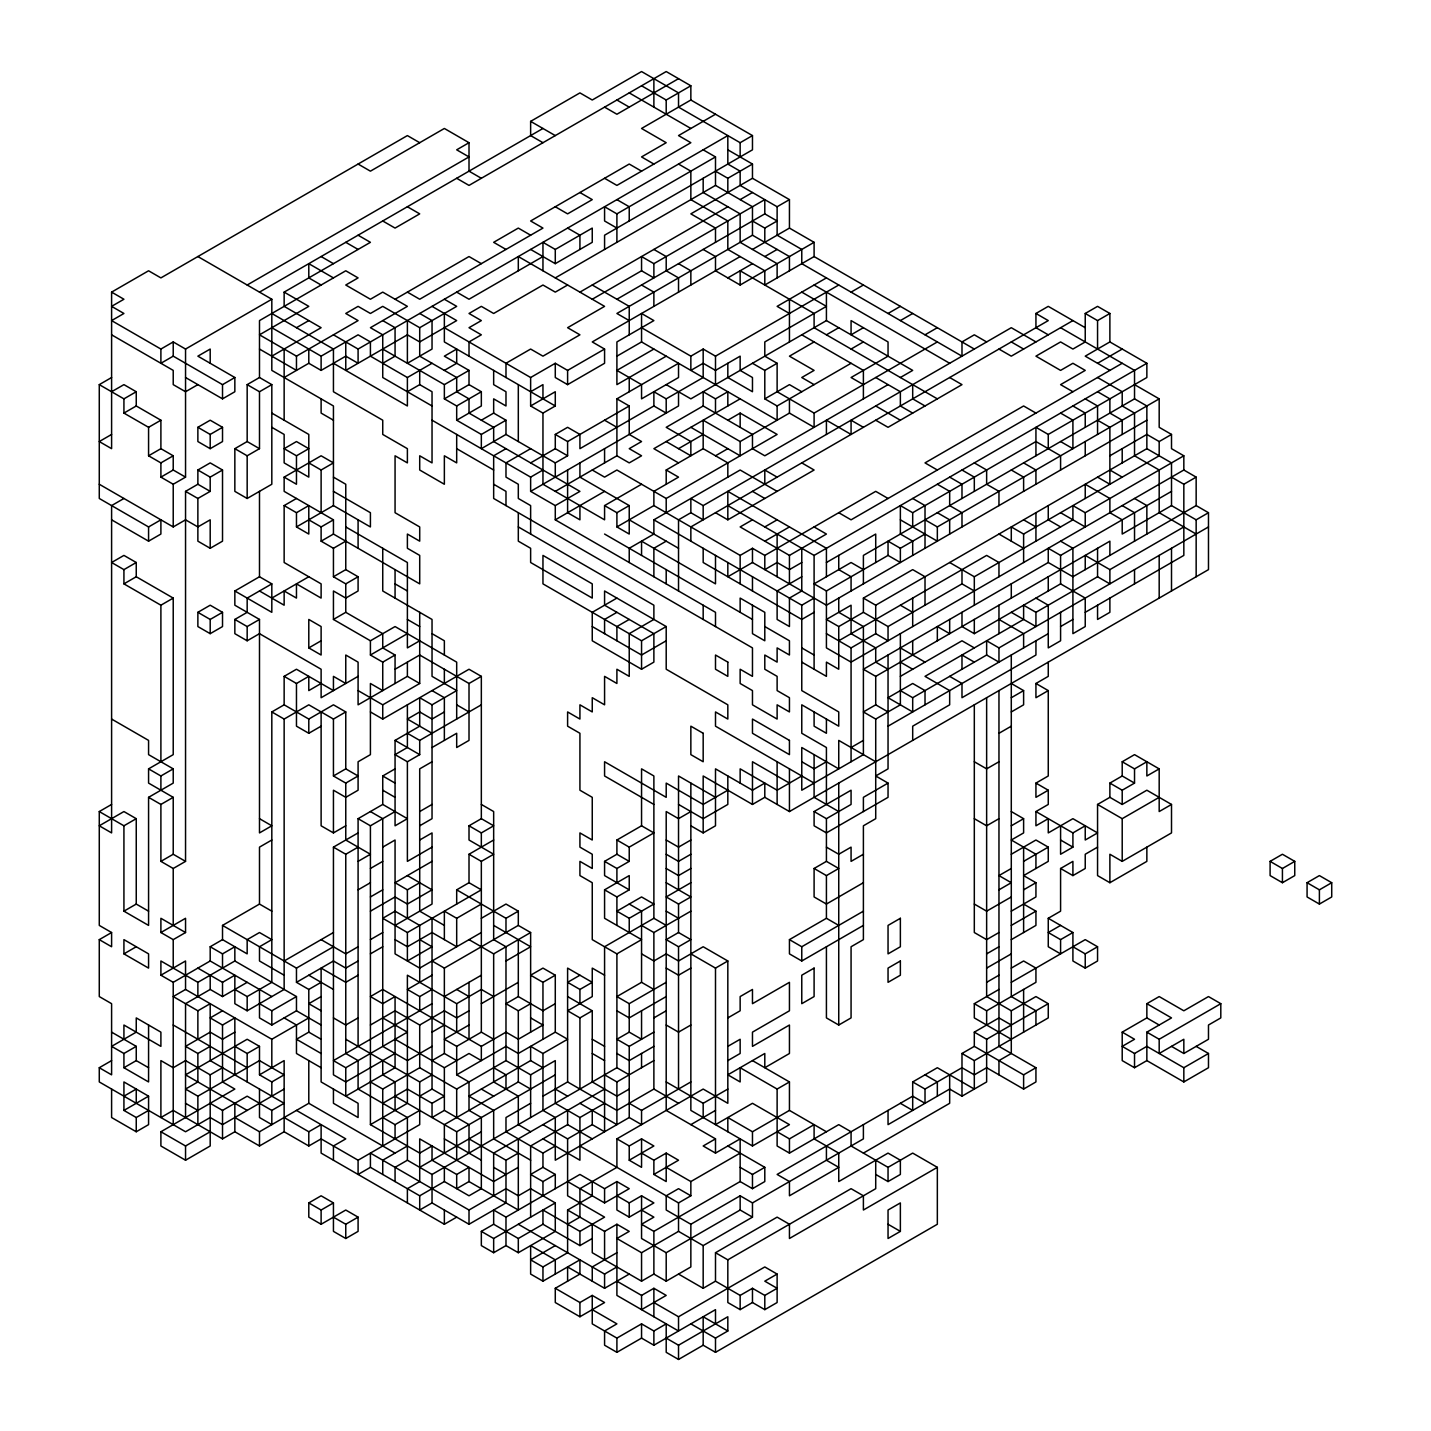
<?xml version="1.0" encoding="UTF-8"?>
<svg xmlns="http://www.w3.org/2000/svg" width="1431" height="1431" viewBox="0 0 1431 1431"><rect width="100%" height="100%" fill="white"/><g stroke="black" fill="none" stroke-linecap="round" stroke-linejoin="round"><path stroke-width="1.5" d="M111.6 434.434L99.276 441.553L111.6 448.672L111.6 292.121L148.574 270.781L160.898 277.9L407.388 135.587L419.712 142.706M481.335 178.285L469.01 171.165L469.01 142.706L456.686 149.826L469.01 156.927L247.169 285.019M542.957 142.706L530.633 135.587L530.633 121.367L579.931 92.89L592.255 100.009L641.553 71.55L678.527 92.89L678.527 107.128L740.149 142.706L752.473 135.587L752.473 149.826L604.58 235.203L604.58 249.441M111.6 292.121L123.925 299.24L111.6 306.359L123.925 313.478L111.6 320.598L160.898 349.057L173.223 341.937L185.547 349.057L271.818 299.24L271.818 370.396L333.441 405.975L333.441 505.59L370.414 526.948L370.414 512.709L333.441 491.37M111.6 519.829L148.574 541.168L160.898 534.049L160.898 519.829L148.574 526.948L99.276 498.471L99.276 384.635L111.6 377.516M259.494 292.121L542.957 128.468M111.6 391.736L123.925 384.635L136.249 391.736L136.249 405.975L160.898 420.213L160.898 448.672L148.574 455.791L148.574 427.314L123.925 413.094L123.925 398.855L136.249 391.736M185.547 377.516L222.521 398.855L234.845 391.736L234.845 377.516L222.521 384.635L173.223 356.158L160.898 363.277L160.898 349.057M271.818 356.158L321.116 327.699L284.143 306.359L284.143 292.121L370.414 242.322L358.09 235.203M678.527 78.669L616.904 114.247L604.58 107.128M123.925 413.094L136.249 405.975M641.553 85.788L666.202 100.009L690.851 85.788L690.851 100.009L752.473 135.587M197.872 384.635L185.547 391.736L173.223 384.635L173.223 370.396L111.6 334.818M296.467 327.699L308.792 320.598M690.851 100.009L641.553 128.468L666.202 142.706L641.553 156.927L653.878 164.046M148.574 427.314L160.898 420.213M247.169 441.553L247.169 384.635L259.494 377.516L271.818 384.635L271.818 484.25L247.169 498.471L234.845 491.37L234.845 448.672L247.169 441.553L259.494 448.672L259.494 391.736L271.818 384.635M284.143 292.121L308.792 306.359L259.494 334.818L296.467 356.158L358.09 320.598L345.765 313.478L358.09 306.359L370.414 313.478L382.739 306.359L419.712 327.699L456.686 306.359L444.361 299.24M395.063 299.24L469.01 256.543L481.335 263.662M715.5 114.247L678.527 135.587L690.851 142.706L616.904 185.404L604.58 178.285M197.872 427.314L210.196 420.213L222.521 427.314L222.521 441.553L210.196 448.672L197.872 441.553L197.872 427.314L210.196 434.434L222.521 427.314M284.143 377.516L308.792 363.277L308.792 349.057M271.818 327.699L321.116 356.158L358.09 334.818L370.414 341.937L370.414 356.158L407.388 377.516L432.037 363.277M148.574 455.791L160.898 462.893L173.223 455.791L173.223 470.012L185.547 477.131L185.547 349.057M308.792 363.277L321.116 370.396L345.765 356.158L358.09 363.277L358.09 349.057L727.824 135.587L727.824 164.046L740.149 171.165L740.149 185.404L777.122 206.744L789.447 199.624L789.447 228.084L752.473 249.441M123.925 498.471L111.6 505.59L111.6 832.914L99.276 825.794L123.925 811.556L136.249 818.675L136.249 904.07L148.574 911.171M160.898 462.893L160.898 477.131L173.223 470.012M542.957 256.543L469.01 299.24L456.686 292.121M542.957 270.781L542.957 242.322L555.282 249.441L592.255 228.084L592.255 242.322L555.282 263.662L530.633 249.441M616.904 228.084L604.58 220.982L604.58 206.744L616.904 213.863L715.5 156.927L715.5 185.404L555.282 277.9M160.898 477.131L173.223 484.25L185.547 477.131M185.547 861.373L173.223 854.253L173.223 797.335L160.898 804.437L160.898 861.373L173.223 868.492L185.547 861.373L185.547 491.37L197.872 484.25L197.872 470.012L210.196 462.893L222.521 470.012L222.521 541.168L210.196 548.288L197.872 541.168L197.872 498.471L210.196 491.37L210.196 477.131L222.521 470.012M382.739 363.277L395.063 356.176L395.063 327.699L382.739 320.598M234.845 448.672L247.169 455.791L259.494 448.672M715.5 171.165L727.824 178.285L752.473 164.046L752.473 178.285L690.851 213.863L715.5 228.084L715.5 242.322M567.606 285.019L555.282 292.121L542.957 285.019L493.659 313.478L481.335 306.359L469.01 313.478L481.335 320.598L469.01 327.699L481.335 334.818L469.01 341.937L469.01 356.158M99.276 484.25L173.223 526.93L185.547 519.829L197.872 526.93L210.196 519.829L210.196 548.288M296.467 455.791L308.792 448.672L296.467 441.553L284.143 448.672L296.467 455.791L296.467 484.25L284.143 477.131L284.143 491.37L333.441 519.829L333.441 534.049L419.712 583.866L419.712 555.407L407.388 548.288L407.388 534.049L419.712 541.168L419.712 526.948L395.063 512.709L395.063 455.791L407.388 462.893L407.388 448.672L382.739 434.434L382.739 420.213L333.441 391.754L333.441 349.057L271.818 313.478M407.388 391.736L419.712 384.635L432.037 391.736L432.037 462.893L419.712 455.791L419.712 470.012L444.361 484.25L444.361 455.791L456.686 462.893L456.686 434.434M444.361 370.396L456.686 363.277L456.686 349.057L444.361 356.176L469.01 370.396L469.01 384.635L444.361 398.855L444.361 384.635L382.739 349.057M579.931 292.121L727.824 206.744M740.149 199.624L752.473 192.505M136.249 562.508L123.925 555.407L111.6 562.508L123.925 569.627L136.249 562.508L136.249 576.747L173.223 598.086L173.223 754.638L148.574 768.858L148.574 783.097L173.223 797.335M284.143 477.131L321.116 455.791L333.441 462.893L321.116 470.012L308.792 462.893M444.361 384.635L469.01 370.396M592.255 299.24L641.553 270.781L653.878 277.9L653.878 263.662L764.798 199.624L764.798 213.863L616.904 299.24M123.925 569.627L123.925 583.866L136.249 576.747M259.494 590.985L284.143 605.206L284.143 590.985L296.467 598.086L296.467 583.866L321.116 598.086L321.116 583.866L284.143 562.508L284.143 505.59L296.467 498.471M456.686 405.975L481.335 391.736L481.335 405.975L456.686 420.213L456.686 405.975L444.361 398.855M789.447 270.781L789.447 256.56L752.473 235.203L616.904 313.478L629.229 320.598M752.473 220.982L764.798 228.084L777.122 220.982L764.798 213.863M296.467 512.709L308.792 505.59L308.792 534.049L296.467 526.93L296.467 512.709L284.143 505.59M444.361 327.699L530.633 377.516L555.282 363.277L567.606 370.396L604.58 349.057L604.58 363.277L567.606 384.635L555.282 377.516L555.282 363.277M740.149 256.56L592.255 341.937L604.58 349.057M123.925 583.866L160.898 605.206L173.223 598.086M296.467 526.93L333.441 505.59M481.335 420.213L493.659 413.094L505.984 420.213L505.984 434.434L555.282 462.893L567.606 455.791L567.606 441.553L555.282 434.434L555.282 448.672L530.633 462.893M530.633 391.736L542.957 384.635L542.957 398.855M727.824 277.9L752.473 263.662M764.798 256.56L777.122 249.441M308.792 519.829L321.116 526.93L333.441 519.829M456.686 420.213L481.335 434.434L505.984 420.213M530.633 405.975L555.282 391.736L555.282 405.975L542.957 413.094L530.633 405.975L530.633 377.516M616.904 356.176L641.553 341.937L777.122 420.213L777.122 405.975L851.069 363.277M703.176 249.441L715.5 256.56L715.5 270.781L740.149 285.019L814.096 242.322L814.096 256.56L764.798 285.019L764.798 270.781L727.824 249.441L727.824 220.982L690.851 199.624L690.851 171.165L678.527 164.046M197.872 612.325L210.196 605.206L222.521 612.325L222.521 626.563L210.196 633.665L197.872 626.563L197.872 612.325L210.196 619.444L222.521 612.325M234.845 590.985L259.494 576.747L271.818 583.866L271.818 612.325L234.845 590.985L234.845 605.206L259.494 619.444L259.494 832.914L271.818 825.794L259.494 818.675M321.116 526.93L321.116 541.168L333.441 534.049M505.984 434.434L481.335 448.672L481.335 434.434M653.878 349.057L616.904 370.396L641.553 384.635L641.553 398.855L678.527 377.516L678.527 363.277L616.904 398.855L616.904 455.791L629.229 462.893L641.553 455.791L629.229 448.672L641.553 441.553L629.229 434.434L629.229 405.975L616.904 398.855M271.818 583.866L247.169 598.086L247.169 612.325L234.845 619.444L234.845 633.665L247.169 640.784L259.494 633.665L321.116 669.243L321.116 697.72L358.09 676.362M321.116 541.168L333.441 548.288L345.765 541.168M505.984 448.672L493.659 455.791L493.659 498.471L752.473 647.903L752.473 676.362L740.149 669.243L740.149 683.481L752.473 690.601L752.473 704.821L777.122 719.06L777.122 704.821L789.447 711.94L789.447 697.702L777.122 690.601L777.122 676.362L764.798 669.243L764.798 655.022L777.122 662.124L777.122 647.903L789.447 655.022L789.447 640.784L764.798 626.545M666.202 356.176L616.904 384.635L616.904 341.937L653.878 320.598L641.553 313.478L641.553 341.937M271.818 598.086L308.792 576.747M530.633 448.672L505.984 462.893L505.984 477.131L518.308 484.25L518.308 498.471L530.633 505.59L530.633 534.049M555.282 434.434L567.606 427.314L579.931 434.434L579.931 448.672L653.878 405.975L666.202 413.094L666.202 398.855L653.878 391.736L653.878 405.975M641.553 327.699L690.851 356.158L703.176 349.057L715.5 356.158L838.745 285.019M826.42 277.9L777.122 306.359L789.447 313.478M234.845 619.444L247.169 626.563L259.494 619.444M333.441 548.288L333.441 576.747L345.765 569.627L358.09 576.747L358.09 590.985L345.765 598.086L333.441 590.985L333.441 619.444L370.414 640.784L395.063 626.563L456.686 662.142L456.686 719.06M567.606 441.553L629.229 405.975M333.441 576.747L345.765 583.866L358.09 576.747M432.037 420.213L530.633 477.131L542.957 470.012M666.202 398.855L703.176 377.516L703.176 349.057M851.069 292.121L863.394 285.019M530.633 477.131L530.633 491.37L678.527 405.975L678.527 391.736M900.367 377.516L912.692 370.396L826.42 320.598L690.851 398.855L666.202 384.635M333.441 619.444L345.765 612.325L382.739 633.665L382.739 647.903L395.063 655.022L395.063 683.481M555.282 491.37L616.904 455.791M888.043 384.635L764.798 455.791L752.473 448.672L752.473 434.434L703.176 405.975L666.202 427.314L690.851 441.553L690.851 455.791L666.202 441.553M703.176 405.975L703.176 391.736L715.5 398.855L727.824 391.736L727.824 405.975M752.473 363.277L764.798 370.396L777.122 363.277L777.122 391.736L814.096 413.094L937.341 341.937M814.096 341.937L789.447 356.176L814.096 370.396L801.771 377.516L814.096 384.635M826.42 334.818L838.745 327.699M308.792 647.903L321.116 655.022L321.116 626.563L308.792 619.444L308.792 647.903L321.116 640.784M530.633 491.37L555.282 505.59L579.931 491.37L493.659 441.553L493.659 427.314L469.01 413.094L469.01 398.855L456.686 391.736L456.686 377.516L419.712 356.176L419.712 327.699M740.149 398.855L653.878 448.672L678.527 462.893M863.394 327.699L851.069 334.818L851.069 320.598L888.043 341.937L888.043 356.176L851.069 377.516L863.394 384.635M888.043 313.478L900.367 306.359M345.765 711.94L333.441 719.06L333.441 775.978L345.765 783.097L358.09 775.978L345.765 768.858L345.765 711.94L333.441 704.821L308.792 719.06L284.143 704.821L284.143 676.362L296.467 669.243L333.441 690.601L333.441 676.362L345.765 683.481L345.765 655.022L358.09 662.142L358.09 704.821L407.388 676.362L419.712 683.481L419.712 612.325M555.282 505.59L555.282 519.829L604.58 491.37M678.527 448.672L703.176 434.434M727.824 420.213L740.149 413.094L777.122 434.434L666.202 498.471L616.904 470.012L604.58 477.131L592.255 470.012M764.798 370.396L764.798 398.855L789.447 384.635L801.771 391.754M851.069 349.057L863.394 341.937M900.367 320.598L912.692 313.478M284.143 676.362L296.467 683.481L308.792 676.362L308.792 690.601L321.116 683.481M542.957 413.094L542.957 484.25L604.58 519.829L604.58 505.59L641.553 484.25M666.202 484.25L666.202 470.012L703.176 448.672L727.824 462.893L727.824 477.131M284.143 1089.063L222.521 1124.641L210.196 1117.522L185.547 1131.76L99.276 1081.943L99.276 1067.723L111.6 1074.842L111.6 1003.686L99.276 996.566L99.276 939.63L111.6 946.75L111.6 932.529L99.276 925.41L99.276 811.556L111.6 804.437M148.574 768.858L160.898 775.978L173.223 768.858L173.223 783.097L148.574 797.335L148.574 925.41L123.925 911.171L123.925 825.794L136.249 818.675M234.845 989.447L247.169 996.566L271.818 982.328L271.818 711.94L284.143 704.821M370.414 640.784L370.414 655.022L407.388 633.665M616.904 512.709L629.229 505.59L629.229 534.049L616.904 526.93L616.904 512.709L604.58 505.59M715.5 455.791L727.824 448.672M703.176 448.672L703.176 420.213L740.149 441.553L789.447 413.094L814.096 427.314L814.096 413.094M925.016 334.818L937.341 327.699M271.818 711.94L284.143 719.06L308.792 704.821L333.441 719.06M370.414 655.022L382.739 662.142L395.063 655.022M419.712 640.784L407.388 647.903L407.388 562.508L345.765 526.948M616.904 526.93L653.878 505.59L740.149 555.407L752.473 548.288L764.798 555.407L875.718 491.352L888.043 498.471M395.063 669.243L419.712 655.022L469.01 683.481L481.335 676.362L481.335 818.675L469.01 825.794L469.01 840.015L493.659 854.253L481.335 861.373L469.01 854.253L469.01 882.712L481.335 889.832L407.388 932.529L382.739 918.291L395.063 911.171L419.712 925.41L419.712 982.328M629.229 562.508L629.229 548.288L653.878 534.049L653.878 519.829L740.149 470.012L777.122 491.352M296.467 683.481L296.467 726.179L308.792 733.28L321.116 726.179M1035.937 341.937L1011.288 327.699L703.176 505.59L690.851 498.471L690.851 512.709L678.527 519.829L678.527 590.985M1048.261 334.818L1035.937 327.699L1035.937 313.478L1048.261 306.359L1085.235 327.699M370.414 711.94L382.739 719.06L382.739 704.821L419.712 683.481M666.202 541.168L653.878 548.288L653.878 576.747M382.739 719.06L469.01 669.243L481.335 676.362M715.5 512.709L727.824 519.829L814.096 470.012L801.771 462.893M1072.91 320.598L1011.288 356.158L998.963 349.057M1072.91 391.736L1060.586 384.635L1085.235 370.396L1072.91 363.277L1060.586 370.396L1035.937 356.158L1060.586 341.937L1072.91 349.057L1085.235 341.937L1085.235 313.478L1097.559 306.359L1109.884 313.478L1109.884 341.937L1146.857 363.277L1146.857 377.516L1048.261 434.434L1035.937 427.314L1035.937 455.791M160.898 861.373L173.223 854.253M358.09 1046.365L358.09 818.675L382.739 804.437L407.388 818.675L395.063 825.794L395.063 740.399L419.712 726.179L419.712 697.702L432.037 704.821L456.686 690.601L432.037 676.362L432.037 619.444L382.739 590.985L382.739 548.288M616.904 598.086L592.255 612.325L592.255 640.784L641.553 669.243L653.878 662.124L653.878 633.665L604.58 605.206L604.58 590.985L666.202 626.545L666.202 669.243L727.824 704.821L727.824 719.06L715.5 711.94L715.5 726.179L814.096 783.097M752.473 519.829L740.149 526.93L789.447 555.407L826.42 534.049L814.096 526.93M1085.235 313.478L1097.559 320.598L1109.884 313.478M333.441 775.978L345.765 768.858M444.361 711.94L432.037 719.06L419.712 711.94L407.388 719.06L432.037 733.28M616.904 612.325L604.58 619.444L604.58 633.665M764.798 526.93L777.122 519.829M123.925 911.171L136.249 904.07M407.388 733.28L419.712 740.399L481.335 704.821M629.229 619.444L616.904 626.545L616.904 640.784M764.798 541.168L789.447 526.93M1109.884 341.937L1085.235 356.158L1109.884 370.396M99.276 939.648L111.6 932.529M271.818 840.015L259.494 847.134L259.494 904.07L271.818 911.171M382.739 804.437L382.739 775.978L395.063 768.858M407.388 704.821L407.388 747.519L395.063 754.638L407.388 761.757L419.712 754.638L419.712 740.399M432.037 747.519L456.686 733.28L456.686 747.519L469.01 740.399L469.01 683.481M752.473 548.288L752.473 562.508L727.824 576.747L727.824 562.508M1097.559 363.277L1122.208 349.057M432.037 761.757L419.712 768.858L419.712 911.171L444.361 925.41M518.308 512.709L518.308 541.168L530.633 548.288L530.633 562.508L592.255 598.086L592.255 583.866L542.957 555.407L542.957 583.866L641.553 640.784L666.202 626.545M1122.208 363.277L851.069 519.829L838.745 512.709M123.925 953.869L148.574 968.107L148.574 953.869L123.925 939.63L123.925 953.869L136.249 946.75M160.898 932.529L185.547 918.291L185.547 932.529L173.223 939.63L160.898 932.529L160.898 918.291L185.547 932.529M321.116 711.94L321.116 825.794L333.441 832.914L345.765 825.794M666.202 640.784L641.553 655.022L592.255 626.545M801.771 562.508L789.447 569.627L777.122 562.508L764.798 569.627L764.798 555.407M727.824 505.59L814.096 555.407L1146.857 363.277M395.063 1053.484L345.765 1081.943L333.441 1074.824L333.441 847.134L358.09 832.914M358.09 818.675L370.414 825.794L395.063 811.556M801.771 576.747L777.122 590.967L777.122 619.444L789.447 626.545L789.447 598.086L801.771 590.967L801.771 548.288M826.42 562.508L875.718 534.049L875.718 562.508M912.692 555.407L912.692 541.168L900.367 534.049L900.367 505.59L912.692 512.709L1035.937 441.553L1060.586 455.791L1060.586 470.012M284.143 975.209L259.494 960.988L259.494 946.75L271.818 939.63L259.494 932.529L247.169 939.63L247.169 953.869L222.521 939.63L222.521 925.41L259.494 904.07M333.441 847.134L345.765 854.253L358.09 847.134M419.712 811.556L432.037 804.437M690.851 825.794L703.176 832.896L703.176 775.978L752.473 804.437L764.798 797.317L789.447 811.556L1208.48 569.627L1208.48 512.709L1196.155 519.829L1171.506 505.59L1171.506 462.893L1146.857 448.672L1146.857 405.975L1134.533 398.855L863.394 555.407L863.394 583.866M259.494 989.447L259.494 1017.906L271.818 1025.025L296.467 1010.787L296.467 996.566L234.845 960.988L197.872 982.328L160.898 960.988L160.898 975.209L185.547 960.988L185.547 989.447L271.818 1039.264L308.792 1017.906M271.818 996.566L210.196 960.988L210.196 946.75L222.521 939.63M358.09 861.373L370.414 854.253L345.765 840.015L345.765 783.097M382.739 847.134L395.063 840.015L395.063 953.869L419.712 968.107L481.335 932.529M419.712 825.794L432.037 818.675L432.037 704.821M653.878 519.829L801.771 605.206L814.096 598.086M863.394 569.627L851.069 562.508L814.096 583.866L826.42 590.967L888.043 555.407L900.367 562.508L900.367 548.288L925.016 534.049M925.016 519.829L937.341 526.93L1159.182 398.855L1159.182 427.314L1171.506 434.434L1171.506 448.672L1183.831 455.791L1183.831 470.012L851.069 662.124L826.42 647.903L826.42 590.967M160.898 975.209L173.223 982.328L210.196 960.988M210.196 946.75L222.521 953.869L234.845 946.75L234.845 960.988M370.414 868.474L382.739 861.373M419.712 840.015L432.037 832.914L432.037 904.052L395.063 925.41M814.096 612.325L801.771 619.444L703.176 562.508L703.176 548.288M1146.857 420.213L826.42 605.206L752.473 562.508M185.547 989.447L173.223 996.566L197.872 1010.787L210.196 1003.686L210.196 1060.604L284.143 1103.301L271.818 1110.402L247.169 1096.182L222.521 1110.402L210.196 1103.301M358.09 889.832L370.414 882.712M432.037 847.134L407.388 861.373L407.388 761.757M974.314 590.985L961.99 583.866L888.043 626.545L863.394 612.325L863.394 598.086L912.692 569.627L925.016 576.747L925.016 605.206M1109.884 455.791L1146.857 434.434L1159.182 441.553L1171.506 434.434M247.169 982.328L222.521 996.566L210.196 989.447L185.547 1003.686L185.547 1117.522M197.872 968.107L222.521 982.328L234.845 975.209L234.845 1003.686L247.169 1010.787L284.143 989.447L284.143 719.06M370.414 896.951L382.739 889.832M432.037 861.373L395.063 882.712L407.388 889.832L419.712 882.712M469.01 825.794L481.335 832.914L493.659 825.794L481.335 818.675M888.043 669.243L875.718 662.124L875.718 647.903L851.069 633.665L851.069 605.206L826.42 619.444L838.745 626.545L863.394 612.325M863.394 598.086L875.718 605.206L1146.857 448.672M99.276 1067.723L111.6 1060.604M123.925 1039.264L123.925 1025.025L160.898 1046.365L160.898 1032.145L136.249 1017.906L136.249 1032.145L111.6 1046.365L123.925 1053.484L136.249 1046.365L136.249 1060.604L148.574 1067.723M284.143 960.988L333.441 932.529M370.414 911.171L395.063 896.951L407.388 904.052L432.037 889.832L407.388 875.593M469.01 854.253L493.659 840.015M838.745 640.784L986.639 555.407L998.963 562.508L998.963 576.747M1011.288 541.168L1011.288 526.93L1023.612 534.049L1159.182 455.791L1159.182 441.553M123.925 1053.484L123.925 1067.723L136.249 1060.604M222.521 1010.787L210.196 1017.906L222.521 1025.025L234.845 1017.906L234.845 1074.824M222.521 925.41L296.467 968.107L333.441 946.75M826.42 633.665L851.069 647.903L875.718 633.665L888.043 640.784L888.043 626.545M949.665 562.508L974.314 576.747L1072.91 519.829L1072.91 505.59L1085.235 512.709L1183.831 455.791M321.116 982.328L308.792 989.447L296.467 982.328L333.441 960.988L345.765 968.107L358.09 960.988M358.09 946.75L345.765 953.869L321.116 939.63M370.414 939.63L382.739 932.529M456.686 904.052L456.686 889.832L469.01 882.712M123.925 1096.182L136.249 1089.063L136.249 1103.301M234.845 1032.145L222.521 1039.264L210.196 1032.145L185.547 1046.365L197.872 1053.484L210.196 1046.365M259.494 1003.686L271.818 1010.787L296.467 996.566M370.414 953.869L382.739 946.75M1208.48 512.709L1196.155 505.59L1072.91 576.747L1048.261 562.508L863.394 669.243L875.718 676.362L1109.884 541.168L1109.884 555.407M1048.261 562.508L1048.261 548.288L1060.586 555.407L1171.506 491.37M1171.506 477.131L1183.831 484.25L1196.155 477.131L1196.155 505.59M123.925 1110.42L148.574 1096.182L123.925 1081.943L123.925 1110.42L136.249 1117.522L148.574 1110.42M321.116 996.566L308.792 1003.686L321.116 1010.787M358.09 975.209L345.765 982.328L321.116 968.107L321.116 1081.943L358.09 1103.301L358.09 1117.522L333.441 1103.301L333.441 1089.063M444.361 939.63L444.361 911.171L456.686 918.291L481.335 904.052M1171.506 505.59L1122.208 534.049L1122.208 519.829L1109.884 512.709L1109.884 498.471L1085.235 484.25L1085.235 498.471M616.904 840.015L641.553 825.794L653.878 832.896L629.229 847.134L616.904 840.015L616.904 854.253L604.58 861.373L604.58 875.593L629.229 889.832L629.229 875.593L604.58 889.832L604.58 918.291L641.553 939.63L616.904 953.869L592.255 939.63L592.255 882.712L579.931 875.593L579.931 861.373L592.255 868.474L592.255 854.253L579.931 847.134L579.931 832.914L592.255 840.015L592.255 797.335L579.931 790.216L579.931 733.28L567.606 726.179L567.606 711.94L579.931 719.06L579.931 704.821L592.255 711.94L592.255 697.702L604.58 704.821L604.58 676.362L616.904 683.481L616.904 669.243L629.229 676.362L629.229 633.665L653.878 619.444L653.878 605.206L518.308 526.93M900.367 676.362L961.99 640.784L974.314 647.903M961.99 612.325L961.99 626.545L974.314 633.665L1060.586 583.866L1085.235 598.086L1085.235 626.563L1072.91 633.665L1072.91 548.288L1060.586 541.168M432.037 1074.824L419.712 1081.943L419.712 1124.641L358.09 1160.219L321.116 1138.879L308.792 1145.981L284.143 1131.76L259.494 1145.981L234.845 1131.76L222.521 1138.879L173.223 1110.402L160.898 1117.522L160.898 1060.604L173.223 1067.723L185.547 1060.604L210.196 1074.842L222.521 1067.723M234.845 1046.365L247.169 1053.484L259.494 1046.365L259.494 1074.824L271.818 1081.943L284.143 1074.824L259.494 1060.604L197.872 1096.182L197.872 1124.641M481.335 918.291L505.984 904.052L518.308 911.171L518.308 925.41L530.633 932.529L530.633 1032.145M111.6 1089.063L111.6 1117.522L136.249 1131.76L148.574 1124.641L148.574 1096.182M321.116 1039.264L308.792 1032.145L296.467 1039.264L321.116 1053.484M456.686 889.832L505.984 918.291L518.308 911.171M690.851 811.556L678.527 818.675L666.202 811.556L666.202 1110.402L715.5 1138.861L715.5 1153.1L740.149 1138.879L740.149 1181.559L653.878 1231.376L641.553 1224.256L653.878 1217.137L641.553 1210.018M727.824 790.216L703.176 804.437L666.202 783.097L666.202 797.335L604.58 761.757L604.58 775.978L653.878 804.437M888.043 711.94L875.718 704.821L863.394 711.94L875.718 719.06L900.367 704.821L900.367 633.665M912.692 740.399L912.692 726.179L949.665 704.821L949.665 690.601L925.016 676.362L1023.612 619.444L1023.612 605.206L1035.937 612.325L1097.559 576.747L1109.884 583.866L1109.884 569.627L1183.831 526.93M210.196 1074.842L210.196 1145.981L185.547 1160.219L160.898 1145.981L160.898 1131.76L234.845 1089.063L222.521 1081.943L222.521 1025.025M259.494 1074.824L284.143 1060.604L284.143 1131.76M358.09 1017.906L345.765 1025.025L333.441 1017.906M432.037 975.209L407.388 989.447L419.712 996.566L432.037 989.447M432.037 960.988L444.361 968.107L518.308 925.41M604.58 861.373L616.904 868.474L629.229 861.373L629.229 847.134M900.367 690.601L912.692 697.702L986.639 655.022L998.963 662.124L998.963 647.903L1208.48 526.93M370.414 1025.025L395.063 1010.787L419.712 1025.025L444.361 1010.787L456.686 1017.906L469.01 1010.787M469.01 939.63L493.659 953.869L530.633 932.529M690.851 840.015L678.527 847.134L666.202 840.015M703.176 832.896L715.5 825.794L715.5 768.858L752.473 790.216L764.798 783.097L764.798 797.317M801.771 775.978L777.122 790.216L740.149 768.858L740.149 783.097M826.42 761.739L814.096 768.858L801.771 761.739M851.069 747.519L863.394 740.399M888.043 726.179L1048.261 633.665M1060.586 626.545L1072.91 619.444M1085.235 612.325L1183.831 555.407L1183.831 484.25M160.898 1131.76L185.547 1145.981L210.196 1131.76M432.037 1003.686L333.441 1060.604L345.765 1067.723L407.388 1032.145L382.739 1017.906M444.361 996.566L481.335 975.209M505.984 960.988L530.633 946.75L493.659 925.41M604.58 889.832L616.904 896.951L629.229 889.832M690.851 854.253L678.527 861.373L666.202 854.253M456.686 1174.457L456.686 1188.678L469.01 1181.559L469.01 1167.338L456.686 1174.457L432.037 1160.219L432.037 1145.981L419.712 1153.1L370.414 1124.641L407.388 1103.301L407.388 975.209L456.686 1003.686L481.335 989.447L493.659 996.566M690.851 868.474L678.527 875.593L666.202 868.474M234.845 1117.522L259.494 1131.76L308.792 1103.301L395.063 1153.1M432.037 1032.145L444.361 1025.025M481.335 1003.686L518.308 982.328M629.229 918.291L653.878 904.052L641.553 896.951L616.904 911.171L629.229 918.291L629.229 932.529M690.851 882.712L666.202 896.951L678.527 904.052L690.851 896.951L666.202 882.712M814.096 811.556L851.069 790.216L851.069 804.437L826.42 818.675L814.096 811.556L814.096 825.794L826.42 832.896L888.043 797.335L888.043 783.097L875.718 775.978L888.043 768.858L888.043 655.022M1011.288 697.72L1023.612 690.601L1023.612 704.821L1011.288 711.94M1035.937 811.556L1072.91 832.914L1085.235 825.794L1085.235 840.015L1097.559 832.914L1072.91 818.675L1048.261 832.914L1048.261 818.675L1035.937 825.794L1035.937 811.556L1048.261 804.455L1048.261 790.216L1035.937 797.335L1035.937 783.097L1048.261 775.978L1048.261 690.601L1035.937 697.72L1035.937 683.481L1048.261 676.362L1048.261 662.142M432.037 1046.365L407.388 1060.604L382.739 1046.365L382.739 818.675L370.414 811.556M469.01 1025.025L444.361 1039.246L456.686 1046.365L481.335 1032.145L493.659 1039.246M555.282 1003.686L542.957 1010.787L518.308 996.566L505.984 1003.686L518.308 1010.787L530.633 1003.686M555.282 975.209L542.957 968.107L530.633 975.209L542.957 982.328L555.282 975.209L555.282 1032.145L518.308 1053.484L505.984 1046.365L456.686 1074.824L456.686 1046.365M641.553 825.794L641.553 768.858L653.878 775.978L653.878 918.291L604.58 946.75L604.58 1131.76L592.255 1124.641L567.606 1138.879L542.957 1124.641M888.043 783.097L863.394 797.335L863.394 811.556M284.143 1117.522L308.792 1131.76L321.116 1124.641L321.116 1153.1L444.361 1224.256L456.686 1217.137M382.739 1145.981L382.739 1089.063L419.712 1067.723L419.712 1025.025M432.037 1060.604L444.361 1053.484L456.686 1060.604M579.931 975.209L567.606 982.328L579.931 989.447L592.255 982.328L567.606 968.107L567.606 1081.943L542.957 1096.182M641.553 925.41L653.878 932.529L690.851 911.171M998.963 733.298L1011.288 726.179M382.739 1103.301L407.388 1089.063L432.037 1103.301L444.361 1096.182L432.037 1089.063L419.712 1096.182M395.063 1039.246L444.361 1067.723L469.01 1053.484L481.335 1060.604L481.335 1046.365L382.739 989.447L370.414 996.566L382.739 1003.686L395.063 996.566L395.063 1067.723L345.765 1096.182L345.765 1067.723M481.335 1046.365L505.984 1032.145L518.308 1039.246L542.957 1025.025L530.633 1017.906M678.527 932.529L666.202 939.63L678.527 946.75L690.851 939.63L678.527 932.529L678.527 904.052M814.096 868.474L826.42 861.373L838.745 868.474L826.42 875.593L814.096 868.474L814.096 896.951L826.42 904.052L863.394 882.712M998.963 761.757L986.639 768.858L974.314 761.757M382.739 1117.522L395.063 1124.641L419.712 1110.402M419.712 1067.723L456.686 1089.063L505.984 1060.604L530.633 1074.824L555.282 1060.604L555.282 1103.301L579.931 1117.522L604.58 1103.301M604.58 975.209L592.255 968.107L592.255 996.566L567.606 1010.787L579.931 1017.906L592.255 1010.787L592.255 1081.943L616.904 1096.182L629.229 1089.063M653.878 989.447L641.553 982.328L616.904 996.566L629.229 1003.668L666.202 982.328M863.394 854.253L851.069 861.373L851.069 847.134L838.745 854.253L826.42 847.134M469.01 1153.1L469.01 1124.641L444.361 1110.402L432.037 1117.522L432.037 1103.301M542.957 1067.723L530.633 1060.604L469.01 1096.182L493.659 1110.402L493.659 1138.879L530.633 1160.219M530.633 1060.604L530.633 1046.365L542.957 1053.484L567.606 1039.246L555.282 1032.145M690.851 968.107L678.527 975.209L666.202 968.107M308.792 1202.916L321.116 1195.797L333.441 1202.916L333.441 1231.376L345.765 1238.495L358.09 1231.376L358.09 1217.137L345.765 1210.036L321.116 1224.256L308.792 1217.137L308.792 1202.916L321.116 1210.036L333.441 1202.916M456.686 1074.824L469.01 1081.943L469.01 1110.402L481.335 1117.522L481.335 1188.678L469.01 1195.797L444.361 1181.559L419.712 1195.797L370.414 1167.338L358.09 1174.457L358.09 1160.219M407.388 1145.981L382.739 1160.219L382.739 1174.457M530.633 1089.063L518.308 1081.943L444.361 1124.641L444.361 1153.1M666.202 996.566L629.229 1017.906L616.904 1010.787M690.851 953.869L715.5 968.107L727.824 960.988L727.824 1103.301L703.176 1089.063L616.904 1138.861L616.904 1167.338L579.931 1188.678L579.931 1217.137L567.606 1224.256M518.308 1153.1L505.984 1160.219L505.984 1202.916L469.01 1224.256L432.037 1202.916L432.037 1174.457L407.388 1160.219L395.063 1167.338L395.063 1181.559M395.063 1096.182L456.686 1131.76L555.282 1074.824M641.553 1010.787L641.553 1039.246L629.229 1032.145L616.904 1039.246L629.229 1046.365L653.878 1032.145M653.878 1017.906L666.202 1010.787M863.394 925.41L801.771 960.988L789.447 953.869L789.447 939.63L826.42 918.291L838.745 925.41M998.963 818.675L986.639 825.794L974.314 818.675M419.712 1167.338L481.335 1131.76M530.633 1103.301L505.984 1117.522L505.984 1131.76L542.957 1153.1L555.282 1145.981M789.447 939.63L801.771 946.75L863.394 911.171M1011.288 825.794L1023.612 818.675L1023.612 832.914L1011.288 840.015L1035.937 854.253L1035.937 868.492M1109.884 797.335L1109.884 783.097L1122.208 775.978L1122.208 761.757L1134.533 754.638L1159.182 768.876L1159.182 811.556L1171.506 804.455L1171.506 832.914L1122.208 861.373L1109.884 854.253L1109.884 882.712L1097.559 875.593L1097.559 804.455L1109.884 797.335L1122.208 804.455L1146.857 790.216L1171.506 804.455M333.441 1217.137L345.765 1224.256L358.09 1217.137M432.037 1174.457L616.904 1067.723L616.904 953.869M653.878 1046.365L629.229 1060.604L616.904 1053.484M690.851 1025.025L678.527 1032.145L666.202 1025.025M1122.208 761.757L1134.533 768.876L1146.857 761.757L1146.857 775.978L1159.182 768.876M604.58 1089.063L493.659 1153.1L493.659 1195.797M604.58 1074.824L616.904 1081.943L653.878 1060.604M727.824 1017.906L740.149 1010.787L740.149 996.566L752.473 989.447L752.473 1003.686L789.447 982.328L789.447 1010.787L752.473 1032.145L752.473 1046.365L789.447 1025.025L789.447 1053.484L764.798 1067.723L764.798 1053.484L727.824 1074.824L740.149 1081.943L740.149 1067.723L777.122 1089.063L789.447 1081.943L789.447 1110.402L826.42 1131.76M1011.288 854.253L1035.937 840.015L1048.261 847.134L1048.261 861.373L1023.612 875.593L1035.937 882.712L1035.937 896.951L1011.288 911.171M1109.884 783.097L1122.208 790.216L1134.533 783.097L1134.533 768.876M432.037 1202.916L419.712 1210.018L419.712 1195.797M567.606 1110.402L567.606 1124.641L530.633 1145.981L530.633 1217.137M1011.288 868.492L998.963 875.593L1011.288 882.712L998.963 889.832M1023.612 861.373L1048.261 847.134M518.308 1167.338L493.659 1181.559L419.712 1138.879L419.712 1181.559L407.388 1188.678L407.388 1202.916M653.878 932.529L653.878 1089.063L616.904 1110.402L567.606 1081.943M727.824 1046.365L740.149 1039.264L740.149 1053.484L727.824 1060.604M1072.91 832.914L1072.91 847.134L1060.586 854.253L1060.586 825.794M1097.559 804.455L1122.208 818.675L1159.182 797.335M370.414 1167.338L370.414 1153.1L469.01 1210.018L505.984 1188.678L518.308 1195.797L530.633 1188.678L555.282 1202.916L555.282 1231.376L518.308 1252.715L505.984 1245.596L493.659 1252.715L481.335 1245.596L481.335 1231.376L493.659 1224.256L518.308 1238.495L542.957 1224.256L579.931 1245.596L592.255 1238.495M555.282 1174.44L542.957 1167.338L530.633 1174.44L542.957 1181.559L555.282 1174.44L555.282 1188.678M629.229 1103.301L641.553 1110.402L641.553 1124.641L629.229 1117.522L555.282 1160.219L555.282 1117.522L542.957 1110.402L542.957 1053.484M641.553 1110.402L690.851 1081.943M1011.288 896.951L986.639 911.171L974.314 904.07M1023.612 889.832L1035.937 882.712M1011.288 982.328L1085.235 939.63L1097.559 946.75L1097.559 960.988L1085.235 968.107L1072.91 960.988L1072.91 932.529L1060.586 939.63L1060.586 953.869L1048.261 946.75L1048.261 918.291L1060.586 911.171L1060.586 868.492L1072.91 861.373L1072.91 875.593L1085.235 868.492L1085.235 854.253L1097.559 847.134M505.984 1245.596L505.984 1217.137L579.931 1174.44L604.58 1188.678L616.904 1181.559L629.229 1188.678L604.58 1202.916L567.606 1181.559M629.229 1145.981L641.553 1138.861L653.878 1145.981L629.229 1160.219L629.229 1145.981L616.904 1138.861M666.202 1081.943L703.176 1103.301L727.824 1089.063M826.42 946.75L826.42 1017.906L838.745 1025.025L851.069 1017.906L851.069 946.75L863.394 939.63L863.394 825.794L875.718 818.675L875.718 719.06M998.963 932.529L986.639 939.648L974.314 932.529L974.314 704.821M1011.288 925.41L1035.937 911.171L1035.937 925.41L1011.288 939.648M481.335 1231.376L493.659 1238.495L555.282 1202.916M690.851 1124.641L715.5 1110.402M986.639 953.869L998.963 946.75M1109.884 882.712L1146.857 861.373L1146.857 847.134M555.282 1245.596L530.633 1259.835L542.957 1266.954L567.606 1252.715L567.606 1210.018L592.255 1195.797L592.255 1181.559M653.878 1160.219L666.202 1153.1L678.527 1160.219L653.878 1174.44L653.878 1160.219L641.553 1153.1M986.639 968.107L1011.288 953.869M1060.586 925.41L1048.261 932.529L1060.586 939.63M715.5 1138.861L703.176 1145.981L715.5 1153.1M986.639 982.328L998.963 975.209M1011.288 968.107L1023.612 960.988L1035.937 968.107L1035.937 982.328L986.639 1010.787L974.314 1003.686L974.314 1017.906L1011.288 1039.264M542.957 1224.256L542.957 1210.018L579.931 1231.376L604.58 1217.137L567.606 1195.797L567.606 1138.879M616.904 1195.797L629.229 1202.916L641.553 1195.797L653.878 1202.916L629.229 1217.137L616.904 1210.018L616.904 1181.559M727.824 1131.76L727.824 1117.522L752.473 1131.76L789.447 1110.402M974.314 1003.686L998.963 989.447M567.606 1210.018L604.58 1231.376L616.904 1224.256L629.229 1231.376L616.904 1238.495L641.553 1252.715L678.527 1231.376L703.176 1245.596L752.473 1217.137L752.473 1202.916L740.149 1195.797L690.851 1224.256L666.202 1210.018L666.202 1195.797L678.527 1188.678L690.851 1195.797L690.851 1181.559L740.149 1153.1M690.851 783.097L690.851 1110.402L752.473 1145.981L789.447 1124.641L752.473 1103.301L715.5 1124.641L715.5 968.107M1072.91 946.75L1085.235 953.869L1097.559 946.75M555.282 1274.073L555.282 1259.835L530.633 1245.596L530.633 1274.073L542.957 1281.174L579.931 1259.835L579.931 1274.073L555.282 1288.294L555.282 1302.532L579.931 1316.753L604.58 1302.532L592.255 1295.413L579.931 1302.532L555.282 1288.294M579.931 1145.981L678.527 1202.916L690.851 1195.797M777.122 1131.76L789.447 1138.879L814.096 1124.641L814.096 1138.879L838.745 1153.1L838.745 1181.559L888.043 1153.1L900.367 1160.219L900.367 1174.44L888.043 1181.559L875.718 1174.44M900.367 1103.301L912.692 1110.42L912.692 1081.943L925.016 1089.063L961.99 1067.723L974.314 1074.842L986.639 1067.723L1023.612 1089.063L1035.937 1081.943L1035.937 1067.723L1023.612 1074.842L974.314 1046.365L974.314 1032.145L998.963 1017.906M986.639 697.72L986.639 996.566L1011.288 1010.787L1035.937 996.566L1048.261 1003.686L1048.261 1017.906L974.314 1060.604L961.99 1053.484L961.99 1096.182L949.665 1089.063L888.043 1124.641L888.043 1110.42M1270.102 861.373L1282.426 854.253L1294.751 861.373L1294.751 875.593L1282.426 882.712L1270.102 875.593L1270.102 861.373L1282.426 868.492L1294.751 861.373M616.904 1252.715L592.255 1266.954L592.255 1281.174M740.149 1167.338L752.473 1174.44L764.798 1167.338L764.798 1181.559L752.473 1188.678L740.149 1181.559M777.122 1089.063L777.122 1145.981L789.447 1153.1L838.745 1124.641L851.069 1131.76L851.069 1145.981L888.043 1167.338L912.692 1153.1L937.341 1167.338L937.341 1224.256L715.5 1352.331L703.176 1345.212L678.527 1359.45L666.202 1352.331L666.202 1323.872L653.878 1330.991L641.553 1323.872L616.904 1338.11L592.255 1323.872L592.255 1295.413M912.692 1081.943L937.341 1067.723L974.314 1089.063L974.314 1060.604M961.99 1053.484L974.314 1046.365M974.314 1032.145L986.639 1039.264L1048.261 1003.686M518.308 1224.256L604.58 1274.073L616.904 1266.954M567.606 1281.174L567.606 1266.954L604.58 1288.294L629.229 1274.073M641.553 1195.797L641.553 1238.495L666.202 1252.715L740.149 1210.018L752.473 1217.137M752.473 1202.916L863.394 1138.879L863.394 1124.641M1307.075 882.712L1319.4 875.593L1331.724 882.712L1331.724 896.951L1319.4 904.07L1307.075 896.951L1307.075 882.712L1319.4 889.832L1331.724 882.712M592.255 1224.256L592.255 1252.715L641.553 1281.174L653.878 1274.073L653.878 1231.376M863.394 1153.1L949.665 1103.301L949.665 1074.842M961.99 1096.182L986.639 1081.943L986.639 1039.264M641.553 1295.413L653.878 1288.294L666.202 1295.413L641.553 1309.633L641.553 1295.413L616.904 1281.174M653.878 1274.073L666.202 1281.174L690.851 1266.954L690.851 1224.256M715.5 1252.715L727.824 1259.835L727.824 1302.532L740.149 1309.633L752.473 1302.532L764.798 1309.633L777.122 1302.532L777.122 1274.073L764.798 1281.174L777.122 1288.294L764.798 1295.413L752.473 1288.294L740.149 1295.413L715.5 1281.174L715.5 1252.715L777.122 1217.137L789.447 1224.256L789.447 1238.495L875.718 1188.678L875.718 1160.219M1159.182 1025.025L1146.857 1017.906L1146.857 1003.686L1159.182 996.566L1183.831 1010.787L1208.48 996.566L1220.804 1003.686L1220.804 1017.906L1208.48 1025.025L1208.48 1039.264L1183.831 1053.484L1171.506 1046.365M727.824 1259.835L851.069 1188.678L863.394 1195.797L863.394 1210.018L937.341 1167.338M1196.155 1046.365L1208.48 1053.484L1208.48 1067.723L1183.831 1081.943L1146.857 1060.604L1134.533 1067.723L1122.208 1060.604L1122.208 1032.145L1146.857 1017.906M678.527 1274.073L703.176 1288.294L715.5 1281.174M1146.857 1060.604L1146.857 1032.145L1171.506 1017.906L1146.857 1003.686M592.255 1309.633L616.904 1323.872L604.58 1330.991L604.58 1345.212L616.904 1352.331L641.553 1338.11L653.878 1345.212L715.5 1309.633L715.5 1323.872M653.878 1302.532L678.527 1316.753L764.798 1266.954L777.122 1274.073M1122.208 1032.145L1134.533 1039.264L1122.208 1046.365L1134.533 1053.484L1146.857 1046.365L1183.831 1067.723L1183.831 1081.943M1146.857 1032.145L1159.182 1039.264L1220.804 1003.686M666.202 1338.11L678.527 1345.212L727.824 1316.753L727.824 1330.991L715.5 1338.11L690.851 1323.872M900.367 1231.376L888.043 1238.495L888.043 1210.018L900.367 1202.916L900.367 1231.376L888.043 1224.256M1183.831 1067.723L1208.48 1053.484M690.851 85.788L666.202 71.55L469.01 185.404L456.686 178.285M1035.937 313.478L1048.261 320.598L690.851 526.93L690.851 541.168M1060.586 327.699L1134.533 370.396L1134.533 398.855M629.229 92.89L690.851 128.468M727.824 149.826L752.473 164.046M1134.533 384.635L1159.182 398.855M616.904 100.009L629.229 107.128M703.176 149.826L715.5 156.927M752.473 178.285L789.447 199.624M1097.559 377.516L1122.208 391.736L1122.208 405.975L1134.533 413.094L1134.533 455.791L1159.182 470.012L1159.182 512.709L1196.155 534.049M1011.288 341.937L1023.612 349.057M1097.559 391.736L1109.884 398.855L1109.884 413.094L1122.208 420.213L1122.208 434.434M715.5 185.404L752.473 206.744L752.473 235.203M789.447 228.084L814.096 242.322M986.639 341.937L974.314 334.818L961.99 341.937L961.99 356.176L801.771 263.662L801.771 249.441L777.122 235.203L777.122 206.744M1085.235 398.855L1097.559 405.975L1097.559 434.434M814.096 256.56L974.314 349.057M1072.91 405.975L1085.235 413.094L1085.235 427.314M1097.559 420.213L1109.884 427.314L1109.884 484.25L1097.559 477.131M1183.831 470.012L1196.155 477.131M641.553 171.165L629.229 164.046L530.633 220.982L542.957 228.084L419.712 299.24L407.388 292.121M1060.586 413.094L1072.91 420.213L1072.91 448.672L1060.586 441.553M530.633 121.367L555.282 135.587M814.096 285.019L949.665 363.277M1035.937 413.094L1023.612 405.975L925.016 462.893L937.341 470.012M801.771 292.121L826.42 306.359L764.798 341.937L764.798 356.176L777.122 363.277M949.665 377.516L961.99 384.635L888.043 427.314L875.718 420.213M1109.884 470.012L1122.208 477.131M616.904 199.624L629.229 206.744L629.229 220.982M1134.533 498.471L1146.857 505.59L1146.857 534.049M579.931 192.505L592.255 199.624L567.606 213.863L555.282 206.744M937.341 398.855L814.096 327.699L814.096 313.478L740.149 270.781L740.149 285.019M1122.208 505.59L1134.533 512.709L1134.533 541.168M469.01 142.706L444.361 128.468L370.414 171.165L358.09 164.046M653.878 249.441L666.202 256.56L666.202 270.781L678.527 277.9L678.527 292.121M678.527 263.662L690.851 270.781L690.851 285.019M801.771 334.818L863.394 370.396L863.394 398.855M875.718 377.516L900.367 391.736L900.367 405.975L912.692 413.094M925.016 405.975L912.692 398.855L912.692 384.635M1023.612 462.893L1035.937 470.012L1035.937 484.25M653.878 263.662L641.553 256.56L641.553 270.781M1011.288 470.012L1023.612 477.131L1023.612 491.352M567.606 228.084L579.931 235.203L579.931 249.441M875.718 405.975L900.367 420.213M974.314 462.893L986.639 470.012L986.639 484.25L998.963 491.352L998.963 505.59M1060.586 512.709L1085.235 526.93L1085.235 512.709M641.553 285.019L653.878 292.121L653.878 306.359M961.99 470.012L974.314 477.131L974.314 491.352M1060.586 526.93L1048.261 519.829L1048.261 505.59M530.633 235.203L518.308 228.084L493.659 242.322L505.984 249.441M863.394 427.314L851.069 420.213L851.069 434.434L826.42 420.213L826.42 434.434M949.665 477.131L961.99 484.25L961.99 498.471M1023.612 519.829L1035.937 526.93M1109.884 569.627L1085.235 555.407L1085.235 569.627M592.255 285.019L629.229 306.359L629.229 334.818M937.341 484.25L949.665 491.352L949.665 505.59L961.99 512.709L961.99 526.93M764.798 398.855L777.122 405.975M998.963 534.049L1023.612 548.288M407.388 206.744L419.712 213.863L395.063 228.084L382.739 220.982M912.692 498.471L925.016 505.59L925.016 548.288M937.341 512.709L949.665 519.829L949.665 534.049M900.367 519.829L937.341 541.168L937.341 526.93M1035.937 598.086L1048.261 605.206L1048.261 647.903L1060.586 640.784L1060.586 612.325M690.851 427.314L740.149 455.791L740.149 441.553M777.122 477.131L764.798 470.012L764.798 484.25M900.367 548.288L888.043 541.168L888.043 555.407M1011.288 612.325L1035.937 626.545L1035.937 612.325M345.765 242.322L358.09 249.441M998.963 619.444L1023.612 633.665L1023.612 647.903M432.037 306.359L456.686 320.598L419.712 341.937L407.388 334.818L345.765 370.396L345.765 341.937M752.473 491.352L764.798 498.471M321.116 256.543L333.441 263.662M419.712 313.478L432.037 320.598L432.037 349.057L407.388 363.277L407.388 320.598M604.58 420.213L616.904 427.314M998.963 647.903L986.639 640.784L986.639 655.022M333.441 277.9L308.792 263.662L308.792 277.9L321.116 285.019M555.282 405.975L444.361 341.937L444.361 313.478M666.202 470.012L678.527 477.131L653.878 491.37L653.878 505.59M900.367 605.206L912.692 612.325M1035.937 683.481L1048.261 690.601M974.314 662.124L961.99 655.022L961.99 669.243M1011.288 683.481L1023.612 690.601M469.01 384.635L481.335 391.736M690.851 512.709L703.176 519.829L703.176 505.59M555.282 448.672L567.606 455.791M900.367 647.903L925.016 662.124M949.665 676.362L961.99 683.481L961.99 697.702L1035.937 655.022L1035.937 640.784M1122.208 775.978L1134.533 783.097M197.872 256.543L271.818 299.24M333.441 334.818L358.09 349.057M629.229 505.59L579.931 477.131L579.931 462.893M900.367 662.124L912.692 669.243M432.037 405.975L382.739 377.516L382.739 334.818L370.414 327.699L407.388 306.359L382.739 292.121L370.414 299.24L345.765 285.019L358.09 277.9L345.765 270.781L259.494 320.598L259.494 377.516M629.229 519.829L678.527 548.288M333.441 363.277L407.388 405.975L407.388 377.516M456.686 448.672L493.659 470.012M604.58 534.049L752.473 619.444M801.771 647.903L814.096 655.022M1035.937 783.097L1048.261 790.216M259.494 349.057L296.467 370.396L296.467 356.158M493.659 484.25L505.984 491.37L505.984 505.59M555.282 519.829L715.5 612.325L715.5 626.545M801.771 662.124L826.42 676.362L826.42 662.124L838.745 669.243L838.745 626.545M333.441 420.213L321.116 413.094L321.116 398.855M1011.288 811.556L1023.612 818.675M1060.586 840.015L1072.91 847.134M234.845 377.516L197.872 356.158L210.196 349.057L210.196 363.277M247.169 384.635L259.494 391.736M271.818 413.094L308.792 434.434L308.792 477.131L284.143 462.893L284.143 434.434L271.818 427.314M875.718 761.739L838.745 740.399L838.745 768.858L801.771 747.519L801.771 790.216L863.394 754.638L863.394 626.545L838.745 612.325L838.745 598.086M1060.586 868.492L1072.91 875.593M333.441 477.131L345.765 484.25L345.765 569.627M1023.612 904.07L1035.937 911.171M1048.261 918.291L1072.91 932.529M99.276 384.635L123.925 398.855M789.447 783.097L752.473 761.757L752.473 804.437M838.745 811.556L814.096 797.335L814.096 754.638M160.898 448.672L173.223 455.791M197.872 470.012L210.196 477.131M395.063 583.866L407.388 590.985M197.872 484.25L210.196 491.37M185.547 491.37L197.872 498.471M407.388 619.444L419.712 626.563M432.037 633.665L444.361 640.784L444.361 655.022M715.5 797.335L678.527 775.978L678.527 889.832M678.527 804.437L703.176 818.675L727.824 804.437L727.824 775.978M432.037 690.601L444.361 697.702L444.361 740.399M456.686 704.821L469.01 711.94M998.963 1017.906L1011.288 1025.025M1035.937 1067.723L998.963 1046.365L998.963 690.601M358.09 690.601L382.739 704.821M616.904 854.253L629.229 861.373M395.063 740.399L419.712 754.638M481.335 804.437L493.659 811.556L493.659 939.63L505.984 946.75L505.984 1060.604M666.202 911.171L678.527 918.291M629.229 904.052L641.553 911.171L641.553 982.328M653.878 918.291L666.202 925.41M727.824 960.988L703.176 946.75L678.527 960.988L666.202 953.869L653.878 960.988L641.553 953.869M925.016 1074.842L937.341 1081.943L937.341 1096.182M382.739 775.978L395.063 783.097M382.739 790.216L395.063 797.335M752.473 1060.604L789.447 1081.943M111.6 719.06L148.574 740.399L148.574 754.638L173.223 768.858M567.606 996.566L592.255 1010.787M419.712 939.63L432.037 946.75L407.388 960.988L407.388 932.529M592.255 1039.264L604.58 1046.365M148.574 797.335L160.898 804.437M395.063 939.63L407.388 946.75L432.037 932.529L456.686 946.75L456.686 918.291M592.255 1053.484L604.58 1060.604M616.904 1067.723L629.229 1074.824M653.878 1089.063L678.527 1103.301M456.686 989.447L469.01 996.566M727.824 1145.981L764.798 1167.338M99.276 811.556L123.925 825.794M555.282 1089.063L567.606 1096.182M579.931 1103.301L616.904 1124.641L616.904 1081.943M493.659 1067.723L505.984 1074.824L505.984 1089.063M666.202 1167.338L690.851 1181.559M308.792 975.209L333.441 989.447M567.606 1124.641L592.255 1138.879M629.229 1160.219L641.553 1167.338L641.553 1138.861M653.878 1174.44L666.202 1181.559L666.202 1153.1M481.335 1089.063L493.659 1096.182M530.633 1131.76L518.308 1124.641L518.308 1096.182L493.659 1081.943L493.659 953.869M542.957 1138.879L579.931 1160.219L579.931 1117.522M296.467 1010.787L321.116 1025.025M345.765 1039.264L419.712 1081.943M284.143 1017.906L296.467 1025.025L296.467 1053.484L321.116 1067.723M370.414 1081.943L382.739 1089.063M469.01 1138.879L505.984 1160.219M444.361 1138.879L481.335 1160.219M493.659 1167.338L505.984 1174.44M259.494 1046.365L247.169 1039.264L185.547 1074.842L247.169 1110.402M469.01 1181.559L518.308 1210.018L518.308 1138.879M727.824 1330.991L703.176 1316.753L703.176 1345.212M173.223 1025.025L247.169 1067.723M505.984 1217.137L493.659 1210.018L493.659 1224.256M296.467 1110.402L345.765 1138.879L333.441 1145.981L333.441 1160.219M111.6 1032.145L136.249 1046.365M197.872 1096.182L185.547 1089.063L197.872 1081.943L197.872 1053.484M123.925 1067.723L148.574 1081.943L148.574 1025.025M185.547 1103.301L197.872 1110.402M1319.4 889.832L1319.4 904.07M1282.426 868.492L1282.426 882.712M1196.155 519.829L1196.155 576.747M1183.831 1053.484L1183.831 1039.264L1159.182 1053.484L1159.182 1039.264M1171.506 548.288L1171.506 590.985M1159.182 555.407L1159.182 598.086M1134.533 569.627L1134.533 583.866M1134.533 1053.484L1134.533 1067.723M1122.208 448.672L1122.208 462.893M1122.208 790.216L1122.208 804.455M1122.208 818.675L1122.208 861.373M1109.884 598.086L1109.884 612.325L1097.559 619.444L1097.559 605.206M1097.559 320.598L1097.559 349.057M1097.559 548.288L1097.559 576.747M1085.235 441.553L1085.235 455.791M1085.235 953.869L1085.235 968.107M1060.586 555.407L1060.586 583.866M1048.261 434.434L1048.261 448.672M1048.261 576.747L1048.261 590.985M1035.937 512.709L1035.937 541.168M1035.937 1025.025L1035.937 1010.787L1011.288 996.566L1011.288 655.022M1023.612 534.049L1023.612 562.508M1023.612 847.134L1023.612 932.529M1023.612 989.447L1023.612 1032.145M1023.612 1074.842L1023.612 1089.063M1011.288 583.866L1011.288 598.086M1011.288 1010.787L1011.288 1053.484L998.963 1060.604L998.963 1074.842M998.963 605.206L998.963 633.665M986.639 1010.787L986.639 1025.025M974.314 576.747L974.314 605.206M974.314 619.444L974.314 633.665M961.99 569.627L961.99 583.866M949.665 619.444L949.665 633.665L937.341 626.545L937.341 640.784M925.016 704.821L925.016 690.601L912.692 683.481L888.043 697.702L912.692 711.94L912.692 697.702M925.016 1089.063L925.016 1103.301L912.692 1096.182L777.122 1174.44L789.447 1181.559L789.447 1195.797L838.745 1167.338L826.42 1160.219L826.42 1145.981M912.692 512.709L912.692 526.93M912.692 598.086L912.692 626.545M912.692 640.784L912.692 655.022M888.043 1167.338L888.043 1181.559M875.718 605.206L875.718 633.665M875.718 676.362L875.718 704.821M851.069 590.967L851.069 576.747L838.745 569.627L838.745 555.407M851.069 647.903L851.069 761.739M838.745 783.097L838.745 1025.025M826.42 292.121L826.42 320.598M826.42 576.747L826.42 548.288L727.824 491.352L727.824 519.829M826.42 719.06L826.42 733.28L814.096 726.179L814.096 711.94M826.42 804.437L826.42 747.519L801.771 733.28L801.771 704.821L838.745 726.179L838.745 711.94L801.771 690.601L801.771 605.206M826.42 818.675L826.42 861.373M826.42 875.593L826.42 918.291M814.096 555.407L814.096 669.243M801.771 946.75L801.771 960.988M789.447 299.24L789.447 341.937M789.447 398.855L789.447 413.094M789.447 555.407L789.447 583.866M789.447 768.858L789.447 811.556M789.447 1138.879L789.447 1153.1M777.122 277.9L777.122 263.662L740.149 242.322L740.149 213.863L703.176 192.505L703.176 178.285M777.122 534.049L777.122 576.747M777.122 761.757L777.122 804.437M764.798 228.084L764.798 242.322M764.798 1295.413L764.798 1309.633M752.473 576.747L752.473 590.985M752.473 605.206L752.473 633.665L764.798 640.784L764.798 612.325L740.149 598.086L740.149 612.325M752.473 1131.76L752.473 1145.981M752.473 1174.44L752.473 1188.678M752.473 1288.294L752.473 1302.532M740.149 142.706L740.149 156.927M740.149 413.094L740.149 427.314M740.149 555.407L740.149 583.866M740.149 1195.797L740.149 1210.018M740.149 1295.413L740.149 1309.633M727.824 178.285L727.824 192.505M727.824 363.277L727.824 377.516L752.473 391.736L752.473 377.516L740.149 370.396L740.149 356.158L715.5 370.396L703.176 363.277L690.851 370.396L690.851 356.158M715.5 356.158L715.5 384.635M715.5 398.855L715.5 413.094M715.5 555.407L715.5 583.866L641.553 541.168L641.553 555.407M715.5 1338.11L715.5 1352.331M703.176 605.206L703.176 619.444M703.176 1103.301L703.176 1117.522M703.176 1245.596L703.176 1288.294M678.527 946.75L678.527 1089.063M678.527 1202.916L678.527 1231.376M678.527 1316.753L678.527 1330.991L616.904 1295.413L616.904 1224.256M678.527 1345.212L678.527 1359.45M666.202 100.009L666.202 114.247M666.202 498.471L666.202 512.709M666.202 569.627L666.202 583.866M666.202 1252.715L666.202 1281.174M653.878 78.669L653.878 107.128M653.878 1288.294L653.878 1316.753M653.878 1330.991L653.878 1345.212M641.553 640.784L641.553 669.243M641.553 1053.484L641.553 1067.723M641.553 1252.715L641.553 1281.174M641.553 1323.872L641.553 1338.11M629.229 377.516L629.229 391.736M629.229 1003.668L629.229 1032.145M629.229 1046.365L629.229 1117.522M629.229 1202.916L629.229 1217.137M616.904 213.863L616.904 242.322M616.904 868.474L616.904 882.712M616.904 896.951L616.904 925.41M616.904 1338.11L616.904 1352.331M604.58 448.672L604.58 462.893M604.58 1188.678L604.58 1202.916M604.58 1231.376L604.58 1259.835M604.58 1274.073L604.58 1288.294M592.255 1110.402L592.255 1124.641M579.931 505.59L579.931 519.829L567.606 512.709L567.606 470.012M579.931 989.447L579.931 1003.686M579.931 1017.906L579.931 1089.063M579.931 1231.376L579.931 1245.596M579.931 1302.532L579.931 1316.753M567.606 370.396L567.606 384.635M555.282 249.441L555.282 263.662M555.282 462.893L555.282 477.131M542.957 982.328L542.957 1039.264M542.957 1153.1L542.957 1167.338M542.957 1181.559L542.957 1195.797M542.957 1266.954L542.957 1281.174M530.633 1074.824L530.633 1117.522M518.308 270.781L518.308 256.543L604.58 306.359L567.606 327.699L579.931 334.818L542.957 356.158L530.633 349.057L505.984 363.277L505.984 377.516M518.308 384.635L518.308 441.553M518.308 939.63L518.308 996.566M518.308 1010.787L518.308 1081.943M518.308 1238.495L518.308 1252.715M505.984 918.291L505.984 932.529M493.659 370.396L493.659 384.635L505.984 391.736L505.984 405.975L493.659 398.855L493.659 413.094M493.659 1238.495L493.659 1252.715M481.335 832.914L481.335 847.134M481.335 861.373L481.335 1032.145M469.01 982.328L469.01 1039.246M469.01 1210.018L469.01 1224.256M456.686 1003.686L456.686 1032.145M456.686 1089.063L456.686 1117.522M456.686 1131.76L456.686 1160.219M444.361 669.243L444.361 683.481M444.361 968.107L444.361 1053.484M444.361 1067.723L444.361 1110.402M444.361 1167.338L444.361 1181.559M444.361 1210.036L444.361 1224.256M432.037 918.291L432.037 1089.063M419.712 370.396L419.712 384.635M419.712 996.566L419.712 1010.787M407.388 662.142L407.388 676.362M407.388 889.832L407.388 918.291M407.388 1160.219L407.388 1117.522L358.09 1089.063L358.09 1060.604L345.765 1053.484L345.765 854.253M395.063 569.627L395.063 598.086M395.063 1110.402L395.063 1081.943L382.739 1074.824L382.739 1060.604M395.063 1124.641L395.063 1138.879M382.739 662.142L382.739 690.601L370.414 683.481L370.414 754.638L358.09 761.757L358.09 790.216L345.765 797.335L333.441 790.216L333.441 832.914M370.414 825.794L370.414 1124.641M358.09 519.829L358.09 548.288M345.765 583.866L345.765 612.325M345.765 1224.256L345.765 1238.495M321.116 356.158L321.116 370.396M321.116 470.012L321.116 512.709M321.116 1210.036L321.116 1224.256M308.792 719.06L308.792 733.28M308.792 989.447L308.792 1032.145M308.792 1060.604L308.792 1103.301M308.792 1131.76L308.792 1145.981M296.467 968.107L296.467 982.328M284.143 349.057L284.143 420.213M271.818 1010.787L271.818 1025.025M271.818 1039.264L271.818 1067.723M271.818 1081.943L271.818 1096.182M271.818 1110.402L271.818 1124.641L259.494 1117.522L259.494 1089.063M259.494 491.37L259.494 576.747M259.494 1131.76L259.494 1145.981M247.169 455.791L247.169 498.471M247.169 626.563L247.169 640.784M247.169 996.566L247.169 1010.787M247.169 1053.484L247.169 1081.943M234.845 1103.301L234.845 1131.76M222.521 384.635L222.521 398.855M222.521 953.869L222.521 968.107M222.521 982.328L222.521 996.566M222.521 1110.402L222.521 1138.879M210.196 434.434L210.196 448.672M210.196 619.444L210.196 633.665M210.196 975.209L210.196 989.447M197.872 982.328L197.872 996.566M197.872 1010.787L197.872 1039.264M185.547 1145.981L185.547 1160.219M173.223 341.937L173.223 356.158M173.223 484.25L173.223 526.93M173.223 868.492L173.223 925.41M173.223 939.63L173.223 968.107M173.223 982.328L173.223 1124.641M160.898 605.206L160.898 761.757M160.898 775.978L160.898 790.216M148.574 526.948L148.574 541.168M136.249 1117.522L136.249 1131.76M814.096 968.107L801.771 975.209L801.771 1003.686L814.096 996.566L814.096 968.107M900.367 918.291L888.043 925.41L888.043 953.869L900.367 946.75L900.367 918.291M900.367 960.988L888.043 968.107L888.043 982.328L900.367 975.209L900.367 960.988M727.824 662.124L715.5 655.022L715.5 669.243L727.824 676.362L727.824 662.124M789.447 740.399L752.473 719.06L752.473 733.28L789.447 754.638L789.447 740.399M703.176 733.28L690.851 726.179L690.851 754.638L703.176 761.757L703.176 733.28"/></g></svg>
